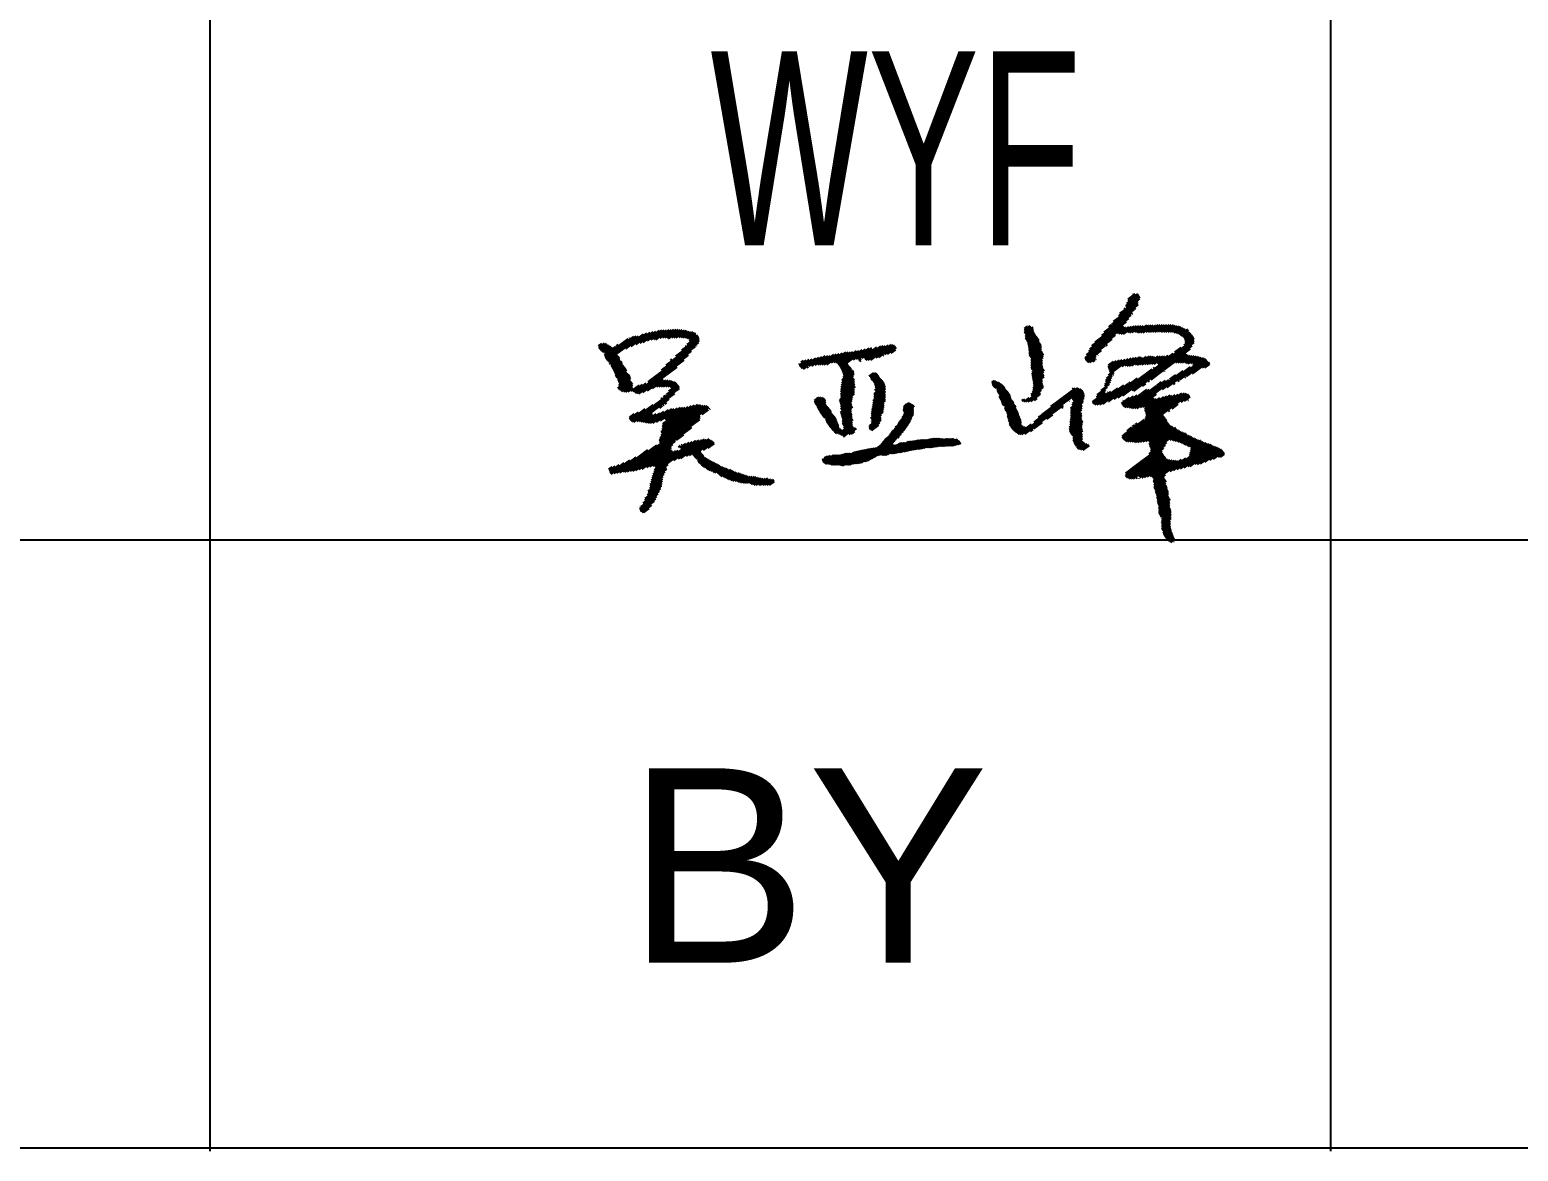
# Model space of a CAD drawing. Header units: millimetres. Extents: x -74 to 521, y -177 to 244.
# Drawn here: x 473.94 to 484.18, y -0.73 to 6.98 of the extents above; entities that cross this region are included whole.
import ezdxf

# ---------------------------------------------------------------- set-up
doc = ezdxf.new("R2010")
doc.units = ezdxf.units.MM
doc.styles.add('Arial', font='ARIAL.TTF', dxfattribs={"height": 0.2})
doc.styles.add('Arial Narrow', font='ARIALN.TTF', dxfattribs={"height": 0.2})

# ---------------------------------------------------------------- blocks, each defined once
blk = doc.blocks.new('Unknown-251777438-5458')
at = {"color": 7, "linetype": 'Continuous'}
for p, q in [((475.178, -0.729), (475.178, 28.708)), ((482.888, -0.729), (482.888, 28.708)), ((426.834, 3.477), (506.016, 3.476)), ((426.834, -0.705), (505.992, -0.705))]:
    blk.add_line(p, q, dxfattribs=at)
at = {"color": 7, "linetype": 'Continuous', "style": 'Arial'}
blk.add_text('BY', height=1.3371, dxfattribs=at).set_placement((478.043, 0.568))
blk = doc.blocks.new('Unknown-251777438-5460')
at = {"color": 3, "linetype": 'Continuous'}
for p, q in [((481.435, 5.032), (481.574, 5.135)), ((481.478, 5.086), (481.57, 5.155)), ((481.48, 5.076), (481.575, 5.147)), ((481.485, 5.103), (481.567, 5.164)), ((481.492, 5.131), (481.542, 5.169)), ((481.492, 5.12), (481.559, 5.169)), ((481.526, 5.168), (481.528, 5.169)), ((481.265, 4.837), (481.513, 5.022)), ((481.311, 4.882), (481.524, 5.041)), ((481.327, 4.905), (481.536, 5.061)), ((481.383, 4.959), (481.563, 5.093)), ((481.393, 4.978), (481.562, 5.103)), ((481.429, 5.016), (481.563, 5.116)), ((481.465, 5.066), (481.472, 5.07)), ((481.522, 5.029), (481.525, 5.03)), ((481.539, 5.064), (481.547, 5.07)), ((478.157, 4.833), (478.27, 4.917)), ((478.187, 4.844), (478.286, 4.918)), ((478.213, 4.852), (478.302, 4.918)), ((478.231, 4.854), (478.318, 4.919)), ((478.245, 4.853), (478.335, 4.92)), ((478.274, 4.863), (478.351, 4.921)), ((478.293, 4.866), (478.368, 4.922)), ((478.308, 4.866), (478.384, 4.923)), ((478.322, 4.865), (478.398, 4.922)), ((478.331, 4.86), (478.412, 4.92)), ((478.355, 4.866), (478.426, 4.92)), ((478.37, 4.866), (478.441, 4.919)), ((478.385, 4.866), (478.453, 4.917)), ((480.779, 4.919), (480.82, 4.949)), ((480.78, 4.908), (480.827, 4.943)), ((480.78, 4.897), (480.839, 4.94)), ((480.781, 4.931), (480.798, 4.944)), ((480.787, 4.891), (480.841, 4.931)), ((480.787, 4.879), (480.843, 4.921)), ((480.802, 4.947), (480.804, 4.949)), ((481.207, 4.748), (481.465, 4.94)), ((481.222, 4.771), (481.461, 4.949)), ((481.229, 4.787), (481.481, 4.975)), ((481.244, 4.81), (481.497, 4.998)), ((481.36, 4.941), (481.38, 4.957)), ((481.42, 4.895), (481.478, 4.939)), ((481.432, 4.893), (481.498, 4.942)), ((481.446, 4.892), (481.517, 4.944)), ((481.462, 4.892), (481.534, 4.946)), ((481.49, 4.902), (481.551, 4.948)), ((481.505, 4.901), (481.567, 4.948)), ((481.52, 4.902), (481.582, 4.948)), ((481.539, 4.904), (481.598, 4.948)), ((481.552, 4.903), (481.621, 4.954)), ((481.565, 4.901), (481.636, 4.954)), ((481.58, 4.9), (481.651, 4.953)), ((481.596, 4.901), (481.666, 4.953)), ((481.617, 4.905), (481.683, 4.954)), ((481.632, 4.905), (481.7, 4.956)), ((481.647, 4.905), (481.714, 4.955)), ((481.663, 4.905), (481.729, 4.955)), ((481.678, 4.905), (481.744, 4.955)), ((481.696, 4.907), (481.759, 4.955)), ((481.709, 4.906), (481.775, 4.955)), ((481.723, 4.905), (481.79, 4.955)), ((481.738, 4.904), (481.805, 4.955)), ((481.752, 4.904), (481.816, 4.951)), ((481.768, 4.904), (481.827, 4.948)), ((481.784, 4.905), (481.842, 4.947)), ((481.799, 4.904), (481.852, 4.944)), ((481.81, 4.901), (481.86, 4.938)), ((481.822, 4.898), (481.869, 4.934)), ((481.832, 4.895), (481.88, 4.931)), ((481.841, 4.89), (481.888, 4.925)), ((481.85, 4.885), (481.904, 4.926)), ((481.858, 4.88), (481.91, 4.918)), ((477.85, 4.81), (477.872, 4.826)), ((477.851, 4.798), (477.891, 4.829)), ((477.855, 4.79), (477.904, 4.827)), ((477.861, 4.783), (477.912, 4.821)), ((477.867, 4.776), (477.92, 4.816)), ((477.893, 4.739), (478.053, 4.858)), ((477.896, 4.73), (478.092, 4.876)), ((477.9, 4.721), (478.11, 4.878)), ((477.905, 4.714), (478.125, 4.877)), ((477.911, 4.707), (478.159, 4.891)), ((477.974, 4.81), (477.985, 4.819)), ((478.038, 4.79), (478.183, 4.898)), ((478.062, 4.864), (478.064, 4.866)), ((478.074, 4.805), (478.205, 4.903)), ((478.108, 4.82), (478.225, 4.906)), ((478.136, 4.829), (478.245, 4.91)), ((478.284, 4.643), (478.54, 4.834)), ((478.316, 4.678), (478.544, 4.848)), ((478.382, 4.739), (478.543, 4.859)), ((478.404, 4.869), (478.463, 4.913)), ((478.418, 4.868), (478.474, 4.91)), ((478.422, 4.78), (478.542, 4.869)), ((478.431, 4.866), (478.486, 4.907)), ((478.444, 4.865), (478.499, 4.906)), ((478.457, 4.862), (478.511, 4.903)), ((478.46, 4.819), (478.538, 4.878)), ((478.469, 4.86), (478.519, 4.898)), ((478.475, 4.854), (478.522, 4.888)), ((478.475, 4.842), (478.533, 4.885)), ((479.705, 4.711), (479.845, 4.815)), ((479.723, 4.713), (479.866, 4.819)), ((479.759, 4.729), (479.878, 4.817)), ((479.778, 4.731), (479.888, 4.813)), ((480.787, 4.868), (480.845, 4.911)), ((480.787, 4.857), (480.849, 4.902)), ((480.794, 4.85), (480.853, 4.895)), ((480.796, 4.84), (480.858, 4.887)), ((480.803, 4.834), (480.863, 4.879)), ((480.804, 4.824), (480.87, 4.872)), ((480.806, 4.813), (480.874, 4.864)), ((480.807, 4.803), (480.88, 4.857)), ((480.809, 4.793), (480.882, 4.848)), ((480.81, 4.783), (480.883, 4.837)), ((480.812, 4.772), (480.889, 4.83)), ((480.813, 4.762), (480.894, 4.822)), ((480.813, 4.751), (480.896, 4.812)), ((481.197, 4.729), (481.405, 4.884)), ((481.197, 4.718), (481.382, 4.856)), ((481.34, 4.813), (481.35, 4.82)), ((481.396, 4.444), (481.948, 4.856)), ((481.424, 4.454), (481.948, 4.845)), ((481.456, 4.467), (481.947, 4.833)), ((481.866, 4.875), (481.911, 4.908)), ((481.874, 4.869), (481.92, 4.903)), ((481.878, 4.815), (481.947, 4.866)), ((481.879, 4.862), (481.926, 4.896)), ((481.883, 4.853), (481.931, 4.889)), ((481.885, 4.843), (481.938, 4.882)), ((481.885, 4.832), (481.943, 4.875)), ((477.874, 4.77), (477.928, 4.81)), ((477.884, 4.766), (477.936, 4.805)), ((477.892, 4.749), (477.969, 4.807)), ((477.893, 4.762), (477.945, 4.8)), ((477.918, 4.7), (477.981, 4.747)), ((477.925, 4.695), (477.988, 4.741)), ((477.926, 4.684), (477.994, 4.734)), ((477.936, 4.679), (477.997, 4.725)), ((477.938, 4.669), (477.999, 4.715)), ((478.105, 4.486), (478.489, 4.773)), ((478.114, 4.482), (478.47, 4.747)), ((478.191, 4.562), (478.517, 4.805)), ((478.346, 4.712), (478.356, 4.719)), ((478.414, 4.694), (478.438, 4.712)), ((478.447, 4.81), (478.449, 4.811)), ((478.523, 4.809), (478.525, 4.811)), ((479.231, 4.677), (479.279, 4.712)), ((479.235, 4.668), (479.299, 4.716)), ((479.241, 4.661), (479.319, 4.719)), ((479.246, 4.654), (479.344, 4.727)), ((479.259, 4.651), (479.365, 4.731)), ((479.298, 4.67), (479.387, 4.736)), ((479.317, 4.672), (479.409, 4.741)), ((479.341, 4.678), (479.427, 4.743)), ((479.358, 4.68), (479.443, 4.743)), ((479.373, 4.68), (479.468, 4.751)), ((479.388, 4.68), (479.488, 4.754)), ((479.403, 4.68), (479.505, 4.755)), ((479.421, 4.681), (479.528, 4.761)), ((479.452, 4.693), (479.552, 4.768)), ((479.471, 4.696), (479.568, 4.768)), ((479.483, 4.694), (479.583, 4.768)), ((479.494, 4.69), (479.6, 4.769)), ((479.499, 4.683), (479.624, 4.776)), ((479.504, 4.675), (479.64, 4.777)), ((479.509, 4.667), (479.664, 4.783)), ((479.514, 4.659), (479.686, 4.788)), ((479.604, 4.715), (479.711, 4.795)), ((479.624, 4.718), (479.729, 4.797)), ((479.639, 4.718), (479.733, 4.789)), ((479.641, 4.709), (479.66, 4.723)), ((479.664, 4.726), (479.765, 4.801)), ((479.679, 4.726), (479.791, 4.809)), ((479.683, 4.717), (479.808, 4.81)), ((479.691, 4.712), (479.823, 4.81)), ((479.808, 4.742), (479.813, 4.746)), ((479.82, 4.751), (479.895, 4.807)), ((479.838, 4.753), (479.9, 4.799)), ((479.863, 4.76), (479.895, 4.784)), ((480.815, 4.74), (480.896, 4.801)), ((480.82, 4.733), (480.896, 4.79)), ((480.825, 4.725), (480.898, 4.779)), ((480.825, 4.714), (480.903, 4.772)), ((480.825, 4.703), (480.907, 4.764)), ((480.825, 4.691), (480.912, 4.756)), ((480.825, 4.68), (480.911, 4.744)), ((480.825, 4.668), (480.908, 4.73)), ((480.825, 4.657), (480.903, 4.715)), ((481.201, 4.71), (481.336, 4.81)), ((481.208, 4.703), (481.31, 4.779)), ((481.215, 4.697), (481.272, 4.739)), ((481.229, 4.696), (481.27, 4.726)), ((481.249, 4.7), (481.265, 4.711)), ((481.27, 4.715), (481.273, 4.718)), ((481.285, 4.749), (481.287, 4.751)), ((481.358, 4.61), (481.514, 4.726)), ((481.359, 4.656), (481.434, 4.712)), ((481.361, 4.647), (481.453, 4.714)), ((481.365, 4.638), (481.472, 4.717)), ((481.368, 4.628), (481.493, 4.722)), ((481.451, 4.668), (481.532, 4.728)), ((481.473, 4.673), (481.55, 4.73)), ((481.487, 4.672), (481.573, 4.736)), ((481.502, 4.671), (481.584, 4.733)), ((481.519, 4.673), (481.594, 4.729)), ((481.521, 4.503), (481.933, 4.811)), ((481.531, 4.499), (481.921, 4.79)), ((481.544, 4.68), (481.62, 4.737)), ((481.557, 4.678), (481.639, 4.739)), ((481.574, 4.679), (481.654, 4.739)), ((481.59, 4.681), (481.667, 4.738)), ((481.607, 4.682), (481.677, 4.734)), ((481.624, 4.683), (481.7, 4.74)), ((481.64, 4.684), (481.716, 4.74)), ((481.657, 4.685), (481.731, 4.74)), ((481.673, 4.685), (481.746, 4.74)), ((481.695, 4.69), (481.769, 4.745)), ((481.7, 4.682), (481.803, 4.759)), ((481.701, 4.615), (481.892, 4.758)), ((481.729, 4.51), (482.019, 4.726)), ((481.762, 4.524), (482.028, 4.722)), ((481.815, 4.768), (481.857, 4.8)), ((481.822, 4.694), (481.898, 4.75)), ((481.837, 4.694), (481.908, 4.746)), ((481.849, 4.577), (482.034, 4.715)), ((481.853, 4.694), (481.921, 4.745)), ((481.868, 4.694), (481.934, 4.743)), ((481.883, 4.694), (481.947, 4.741)), ((481.894, 4.69), (481.96, 4.74)), ((481.906, 4.688), (481.973, 4.738)), ((481.925, 4.69), (481.984, 4.734)), ((481.939, 4.69), (481.995, 4.731)), ((481.945, 4.683), (482.007, 4.729)), ((477.941, 4.661), (478.004, 4.707)), ((477.946, 4.653), (478.012, 4.702)), ((477.951, 4.645), (478.014, 4.692)), ((477.955, 4.637), (478.017, 4.683)), ((477.959, 4.628), (478.023, 4.676)), ((477.962, 4.62), (478.028, 4.669)), ((477.966, 4.611), (478.035, 4.662)), ((477.967, 4.601), (478.041, 4.655)), ((477.972, 4.593), (478.044, 4.646)), ((477.98, 4.587), (478.042, 4.634)), ((477.983, 4.578), (478.048, 4.626)), ((477.984, 4.568), (478.055, 4.62)), ((477.989, 4.559), (478.062, 4.614)), ((478.128, 4.481), (478.413, 4.694)), ((478.155, 4.49), (478.39, 4.665)), ((479.231, 4.688), (479.232, 4.689)), ((479.245, 4.698), (479.259, 4.709)), ((479.284, 4.659), (479.294, 4.666)), ((479.518, 4.651), (479.567, 4.688)), ((479.523, 4.643), (479.57, 4.679)), ((479.524, 4.553), (479.608, 4.615)), ((479.526, 4.566), (479.609, 4.628)), ((479.527, 4.635), (479.577, 4.672)), ((479.527, 4.578), (479.607, 4.638)), ((479.531, 4.626), (479.584, 4.666)), ((479.533, 4.617), (479.589, 4.658)), ((479.533, 4.594), (479.599, 4.643)), ((479.534, 4.606), (479.592, 4.649)), ((479.648, 4.702), (479.656, 4.709)), ((479.712, 4.602), (479.743, 4.625)), ((479.718, 4.595), (479.757, 4.624)), ((479.722, 4.587), (479.767, 4.62)), ((479.726, 4.578), (479.773, 4.613)), ((480.829, 4.649), (480.904, 4.704)), ((480.831, 4.616), (480.907, 4.672)), ((480.832, 4.628), (480.905, 4.683)), ((480.832, 4.605), (480.909, 4.662)), ((480.834, 4.641), (480.904, 4.693)), ((480.834, 4.595), (480.91, 4.652)), ((480.836, 4.586), (480.917, 4.646)), ((480.838, 4.576), (480.914, 4.632)), ((480.84, 4.566), (480.911, 4.618)), ((480.841, 4.555), (480.915, 4.61)), ((481.343, 4.587), (481.396, 4.627)), ((481.356, 4.666), (481.413, 4.708)), ((481.357, 4.677), (481.392, 4.703)), ((481.362, 4.431), (481.658, 4.651)), ((481.39, 4.611), (481.392, 4.612)), ((481.524, 4.38), (481.871, 4.639)), ((481.539, 4.38), (481.923, 4.666)), ((481.651, 4.577), (481.701, 4.615)), ((481.667, 4.658), (481.675, 4.664)), ((481.743, 4.635), (481.744, 4.636)), ((481.779, 4.582), (481.82, 4.612)), ((481.895, 4.6), (482.039, 4.707)), ((481.936, 4.619), (482.046, 4.701)), ((481.938, 4.678), (481.942, 4.681)), ((482.004, 4.659), (482.055, 4.697)), ((482.02, 4.659), (482.055, 4.685)), ((477.982, 4.52), (478.073, 4.588)), ((477.987, 4.513), (478.071, 4.575)), ((477.989, 4.537), (478.071, 4.598)), ((477.992, 4.551), (478.067, 4.606)), ((477.995, 4.507), (478.075, 4.567)), ((478.003, 4.502), (478.082, 4.56)), ((478.011, 4.497), (478.087, 4.553)), ((478.024, 4.494), (478.086, 4.541)), ((478.037, 4.493), (478.084, 4.528)), ((478.053, 4.494), (478.087, 4.518)), ((478.077, 4.5), (478.087, 4.508)), ((478.087, 4.508), (478.132, 4.541)), ((478.087, 4.518), (478.089, 4.52)), ((478.089, 4.497), (478.153, 4.545)), ((478.097, 4.492), (478.178, 4.553)), ((478.103, 4.303), (478.407, 4.53)), ((478.103, 4.292), (478.407, 4.518)), ((478.186, 4.501), (478.294, 4.582)), ((478.222, 4.517), (478.299, 4.574)), ((478.252, 4.528), (478.314, 4.574)), ((478.268, 4.528), (478.329, 4.574)), ((478.283, 4.528), (478.344, 4.573)), ((478.298, 4.528), (478.354, 4.569)), ((478.314, 4.528), (478.365, 4.566)), ((478.318, 4.475), (478.402, 4.537)), ((478.329, 4.528), (478.374, 4.562)), ((478.334, 4.498), (478.396, 4.544)), ((478.343, 4.527), (478.384, 4.558)), ((478.35, 4.521), (478.39, 4.551)), ((479.509, 4.44), (479.61, 4.515)), ((479.516, 4.468), (479.612, 4.539)), ((479.516, 4.456), (479.618, 4.532)), ((479.517, 4.503), (479.61, 4.572)), ((479.517, 4.491), (479.611, 4.561)), ((479.517, 4.479), (479.612, 4.55)), ((479.518, 4.514), (479.61, 4.583)), ((479.52, 4.527), (479.603, 4.589)), ((479.522, 4.54), (479.604, 4.601)), ((479.733, 4.572), (479.779, 4.607)), ((479.739, 4.565), (479.782, 4.597)), ((479.744, 4.557), (479.788, 4.591)), ((479.747, 4.48), (479.823, 4.536)), ((479.747, 4.469), (479.823, 4.525)), ((479.747, 4.457), (479.823, 4.514)), ((479.748, 4.549), (479.795, 4.584)), ((479.751, 4.54), (479.801, 4.577)), ((479.751, 4.506), (479.816, 4.554)), ((479.753, 4.53), (479.807, 4.57)), ((479.755, 4.52), (479.812, 4.563)), ((479.755, 4.497), (479.82, 4.546)), ((480.555, 4.559), (480.574, 4.573)), ((480.558, 4.549), (480.584, 4.569)), ((480.56, 4.539), (480.594, 4.564)), ((480.565, 4.531), (480.604, 4.56)), ((480.572, 4.525), (480.613, 4.556)), ((480.579, 4.519), (480.621, 4.55)), ((480.589, 4.515), (480.628, 4.544)), ((480.591, 4.505), (480.635, 4.538)), ((480.593, 4.496), (480.642, 4.532)), ((480.597, 4.487), (480.646, 4.523)), ((480.602, 4.48), (480.65, 4.515)), ((480.607, 4.472), (480.657, 4.509)), ((480.826, 4.476), (480.91, 4.538)), ((480.828, 4.465), (480.91, 4.527)), ((480.835, 4.494), (480.907, 4.548)), ((480.84, 4.52), (480.904, 4.568)), ((480.84, 4.508), (480.905, 4.557)), ((480.841, 4.532), (480.905, 4.58)), ((480.842, 4.544), (480.915, 4.598)), ((480.895, 4.322), (481.157, 4.517)), ((480.902, 4.338), (481.147, 4.521)), ((480.902, 4.316), (481.168, 4.514)), ((480.909, 4.31), (481.177, 4.509)), ((480.986, 4.412), (481.131, 4.52)), ((481.11, 4.516), (481.117, 4.522)), ((481.281, 4.473), (481.352, 4.526)), ((481.308, 4.504), (481.364, 4.546)), ((481.332, 4.545), (481.377, 4.578)), ((481.332, 4.534), (481.372, 4.563)), ((481.339, 4.573), (481.385, 4.607)), ((481.339, 4.562), (481.381, 4.593)), ((481.347, 4.465), (481.421, 4.52)), ((481.351, 4.456), (481.464, 4.541)), ((481.355, 4.448), (481.495, 4.552)), ((481.358, 4.439), (481.558, 4.588)), ((481.464, 4.392), (481.622, 4.51)), ((481.472, 4.387), (481.637, 4.511)), ((481.486, 4.387), (481.691, 4.539)), ((481.497, 4.554), (481.508, 4.562)), ((481.5, 4.385), (481.751, 4.572)), ((481.511, 4.382), (481.773, 4.577)), ((481.592, 4.534), (481.614, 4.55)), ((481.632, 4.563), (481.639, 4.569)), ((481.692, 4.54), (481.722, 4.562)), ((481.806, 4.545), (481.817, 4.553)), ((481.835, 4.567), (481.847, 4.575)), ((481.883, 4.591), (481.889, 4.595)), ((478.102, 4.313), (478.226, 4.406)), ((478.116, 4.29), (478.375, 4.483)), ((478.131, 4.29), (478.337, 4.443)), ((478.281, 4.447), (478.291, 4.454)), ((478.282, 4.22), (478.534, 4.408)), ((478.283, 4.209), (478.546, 4.405)), ((478.295, 4.4), (478.301, 4.405)), ((478.298, 4.46), (478.314, 4.471)), ((478.306, 4.409), (478.32, 4.419)), ((478.371, 4.468), (478.371, 4.468)), ((479.335, 4.435), (479.366, 4.458)), ((479.335, 4.424), (479.38, 4.457)), ((479.338, 4.415), (479.392, 4.455)), ((479.343, 4.407), (479.401, 4.45)), ((479.348, 4.4), (479.41, 4.446)), ((479.35, 4.457), (479.35, 4.458)), ((479.353, 4.391), (479.413, 4.436)), ((479.357, 4.383), (479.414, 4.426)), ((479.361, 4.375), (479.414, 4.414)), ((479.365, 4.367), (479.419, 4.406)), ((479.508, 4.427), (479.61, 4.503)), ((479.513, 4.419), (479.61, 4.492)), ((479.515, 4.41), (479.61, 4.48)), ((479.515, 4.353), (479.592, 4.41)), ((479.516, 4.376), (479.595, 4.435)), ((479.517, 4.4), (479.6, 4.462)), ((479.517, 4.388), (479.598, 4.449)), ((479.521, 4.369), (479.591, 4.421)), ((479.728, 4.352), (479.815, 4.417)), ((479.728, 4.341), (479.815, 4.406)), ((479.73, 4.365), (479.823, 4.434)), ((479.732, 4.378), (479.823, 4.445)), ((479.734, 4.391), (479.823, 4.457)), ((479.736, 4.404), (479.823, 4.468)), ((479.738, 4.416), (479.823, 4.479)), ((479.74, 4.429), (479.823, 4.491)), ((479.742, 4.442), (479.744, 4.443)), ((479.747, 4.446), (479.823, 4.502)), ((479.948, 4.369), (480.004, 4.41)), ((479.948, 4.364), (480.007, 4.408)), ((479.948, 4.359), (480.011, 4.406)), ((479.949, 4.378), (479.997, 4.414)), ((479.949, 4.373), (480, 4.412)), ((479.95, 4.383), (479.994, 4.416)), ((479.95, 4.356), (480.014, 4.404)), ((479.951, 4.388), (479.99, 4.418)), ((479.952, 4.394), (479.983, 4.417)), ((479.954, 4.399), (479.969, 4.411)), ((480.606, 4.459), (480.663, 4.502)), ((480.609, 4.45), (480.669, 4.495)), ((480.613, 4.442), (480.675, 4.488)), ((480.617, 4.434), (480.68, 4.481)), ((480.623, 4.426), (480.684, 4.472)), ((480.625, 4.417), (480.687, 4.463)), ((480.627, 4.407), (480.689, 4.453)), ((480.634, 4.401), (480.639, 4.404)), ((480.639, 4.404), (480.64, 4.405)), ((480.64, 4.405), (480.69, 4.443)), ((480.642, 4.395), (480.659, 4.408)), ((480.645, 4.375), (480.686, 4.405)), ((480.648, 4.366), (480.71, 4.412)), ((480.653, 4.358), (480.717, 4.406)), ((480.659, 4.408), (480.66, 4.409)), ((480.66, 4.409), (480.698, 4.437)), ((480.661, 4.398), (480.68, 4.412)), ((480.68, 4.412), (480.681, 4.413)), ((480.681, 4.413), (480.705, 4.431)), ((480.686, 4.405), (480.7, 4.416)), ((480.7, 4.416), (480.701, 4.416)), ((480.701, 4.416), (480.708, 4.421)), ((480.763, 4.44), (480.768, 4.444)), ((480.765, 4.43), (480.783, 4.444)), ((480.775, 4.426), (480.813, 4.454)), ((480.79, 4.426), (480.896, 4.505)), ((480.805, 4.426), (480.889, 4.488)), ((480.824, 4.428), (480.891, 4.478)), ((480.848, 4.435), (480.867, 4.449)), ((480.961, 4.394), (480.984, 4.411)), ((481.087, 4.431), (481.089, 4.432)), ((481.099, 4.383), (481.19, 4.451)), ((481.099, 4.372), (481.185, 4.435)), ((481.099, 4.36), (481.184, 4.424)), ((481.099, 4.349), (481.176, 4.406)), ((481.109, 4.447), (481.183, 4.502)), ((481.109, 4.402), (481.193, 4.464)), ((481.111, 4.415), (481.193, 4.476)), ((481.112, 4.438), (481.187, 4.494)), ((481.116, 4.43), (481.19, 4.485)), ((481.247, 4.425), (481.335, 4.49)), ((481.249, 4.415), (481.34, 4.482)), ((481.258, 4.41), (481.343, 4.474)), ((481.266, 4.405), (481.347, 4.465)), ((481.276, 4.458), (481.339, 4.505)), ((481.28, 4.404), (481.351, 4.456)), ((481.298, 4.406), (481.355, 4.448)), ((481.319, 4.41), (481.358, 4.439)), ((481.34, 4.482), (481.344, 4.486)), ((481.343, 4.474), (481.373, 4.496)), ((481.35, 4.49), (481.355, 4.493)), ((481.358, 4.428), (481.362, 4.431)), ((481.448, 4.415), (481.503, 4.456)), ((481.451, 4.406), (481.53, 4.465)), ((481.456, 4.398), (481.555, 4.472)), ((481.459, 4.434), (481.462, 4.437)), ((481.467, 4.19), (481.863, 4.485)), ((481.471, 4.181), (481.88, 4.486)), ((481.474, 4.173), (481.892, 4.484)), ((481.478, 4.164), (481.902, 4.48)), ((481.482, 4.156), (481.91, 4.475)), ((481.554, 4.38), (481.687, 4.479)), ((481.579, 4.387), (481.667, 4.453)), ((481.595, 4.388), (481.675, 4.448)), ((481.607, 4.386), (481.688, 4.446)), ((481.608, 4.363), (481.739, 4.461)), ((481.608, 4.375), (481.711, 4.452)), ((481.611, 4.309), (481.837, 4.477)), ((481.613, 4.355), (481.758, 4.464)), ((481.614, 4.345), (481.782, 4.471)), ((481.615, 4.323), (481.817, 4.474)), ((481.616, 4.335), (481.794, 4.468)), ((481.796, 4.378), (481.837, 4.409)), ((481.857, 4.424), (481.918, 4.469)), ((481.881, 4.43), (481.919, 4.459)), ((481.904, 4.436), (481.907, 4.438)), ((478.062, 4.318), (478.096, 4.343)), ((478.062, 4.307), (478.1, 4.335)), ((478.067, 4.299), (478.101, 4.324)), ((478.074, 4.293), (478.102, 4.313)), ((478.083, 4.288), (478.103, 4.303)), ((478.1, 4.335), (478.126, 4.355)), ((478.101, 4.324), (478.171, 4.377)), ((478.123, 4.022), (478.612, 4.386)), ((478.124, 4.011), (478.548, 4.327)), ((478.125, 4), (478.55, 4.317)), ((478.143, 4.287), (478.222, 4.346)), ((478.155, 4.285), (478.224, 4.336)), ((478.168, 4.283), (478.247, 4.342)), ((478.181, 4.281), (478.271, 4.348)), ((478.194, 4.279), (478.3, 4.358)), ((478.207, 4.278), (478.332, 4.371)), ((478.224, 4.279), (478.355, 4.377)), ((478.248, 4.285), (478.371, 4.377)), ((478.27, 4.165), (478.586, 4.401)), ((478.27, 4.154), (478.598, 4.398)), ((478.271, 4.382), (478.29, 4.397)), ((478.271, 4.143), (478.606, 4.393)), ((478.273, 4.179), (478.57, 4.4)), ((478.276, 4.295), (478.394, 4.383)), ((478.28, 4.195), (478.557, 4.402)), ((478.288, 4.236), (478.511, 4.402)), ((478.289, 4.248), (478.49, 4.397)), ((478.29, 4.26), (478.467, 4.392)), ((478.293, 4.274), (478.445, 4.387)), ((478.306, 4.306), (478.415, 4.387)), ((478.314, 4.301), (478.43, 4.387)), ((478.53, 4.291), (478.547, 4.304)), ((478.563, 4.338), (478.606, 4.37)), ((478.613, 4.375), (478.617, 4.378)), ((479.37, 4.359), (479.422, 4.397)), ((479.375, 4.351), (479.429, 4.391)), ((479.38, 4.343), (479.436, 4.385)), ((479.385, 4.335), (479.442, 4.378)), ((479.39, 4.328), (479.448, 4.371)), ((479.396, 4.321), (479.452, 4.362)), ((479.403, 4.315), (479.453, 4.352)), ((479.411, 4.31), (479.459, 4.345)), ((479.414, 4.3), (479.465, 4.338)), ((479.416, 4.291), (479.472, 4.332)), ((479.42, 4.282), (479.477, 4.324)), ((479.425, 4.275), (479.482, 4.317)), ((479.43, 4.267), (479.486, 4.308)), ((479.516, 4.342), (479.594, 4.4)), ((479.521, 4.334), (479.599, 4.392)), ((479.522, 4.324), (479.591, 4.375)), ((479.525, 4.314), (479.591, 4.364)), ((479.529, 4.306), (479.591, 4.352)), ((479.529, 4.295), (479.595, 4.344)), ((479.529, 4.284), (479.594, 4.332)), ((479.529, 4.272), (479.595, 4.321)), ((479.532, 4.263), (479.597, 4.311)), ((479.537, 4.255), (479.601, 4.303)), ((479.711, 4.248), (479.794, 4.31)), ((479.713, 4.261), (479.794, 4.321)), ((479.722, 4.313), (479.812, 4.38)), ((479.727, 4.305), (479.81, 4.367)), ((479.728, 4.329), (479.814, 4.393)), ((479.728, 4.283), (479.797, 4.335)), ((479.729, 4.296), (479.808, 4.354)), ((479.85, 4.192), (479.999, 4.303)), ((479.856, 4.201), (480.003, 4.311)), ((479.862, 4.21), (480.005, 4.317)), ((479.868, 4.219), (480.006, 4.322)), ((479.889, 4.239), (480.009, 4.329)), ((479.894, 4.252), (480.017, 4.343)), ((479.895, 4.248), (480.017, 4.339)), ((479.909, 4.268), (480.017, 4.348)), ((479.913, 4.275), (480.017, 4.352)), ((479.915, 4.281), (480.017, 4.357)), ((479.922, 4.291), (480.017, 4.361)), ((479.931, 4.302), (480.017, 4.365)), ((479.938, 4.311), (480.017, 4.37)), ((479.942, 4.319), (480.017, 4.374)), ((479.947, 4.327), (480.017, 4.379)), ((479.951, 4.334), (480.017, 4.383)), ((479.952, 4.353), (480.017, 4.402)), ((479.953, 4.341), (480.017, 4.388)), ((479.954, 4.35), (480.021, 4.4)), ((479.954, 4.346), (480.023, 4.397)), ((480.644, 4.385), (480.661, 4.398)), ((480.658, 4.35), (480.722, 4.398)), ((480.66, 4.34), (480.723, 4.387)), ((480.662, 4.33), (480.724, 4.377)), ((480.664, 4.321), (480.73, 4.37)), ((480.666, 4.311), (480.734, 4.361)), ((480.669, 4.301), (480.738, 4.353)), ((480.671, 4.291), (480.741, 4.344)), ((480.675, 4.283), (480.744, 4.334)), ((480.676, 4.273), (480.747, 4.326)), ((480.678, 4.263), (480.751, 4.317)), ((480.683, 4.255), (480.755, 4.309)), ((480.748, 4.201), (480.902, 4.316)), ((480.761, 4.2), (480.909, 4.31)), ((480.783, 4.204), (480.916, 4.304)), ((480.846, 4.285), (480.895, 4.322)), ((480.858, 4.306), (480.859, 4.306)), ((480.877, 4.32), (480.888, 4.328)), ((480.888, 4.328), (480.901, 4.337)), ((480.916, 4.304), (481.048, 4.401)), ((480.934, 4.306), (480.975, 4.336)), ((481.038, 4.383), (481.047, 4.39)), ((481.09, 4.251), (481.175, 4.314)), ((481.09, 4.239), (481.175, 4.303)), ((481.095, 4.288), (481.175, 4.348)), ((481.095, 4.277), (481.175, 4.337)), ((481.095, 4.266), (481.175, 4.326)), ((481.096, 4.301), (481.098, 4.303)), ((481.099, 4.338), (481.176, 4.395)), ((481.099, 4.326), (481.177, 4.384)), ((481.099, 4.315), (481.175, 4.371)), ((481.099, 4.303), (481.168, 4.354)), ((481.463, 4.199), (481.605, 4.304)), ((481.491, 4.151), (481.736, 4.334)), ((481.507, 4.151), (481.741, 4.325)), ((481.52, 4.15), (481.748, 4.32)), ((481.533, 4.148), (481.753, 4.312)), ((481.544, 4.145), (481.758, 4.304)), ((481.77, 4.359), (481.78, 4.367)), ((478.096, 4.286), (478.103, 4.292)), ((478.126, 3.99), (478.529, 4.29)), ((478.127, 3.979), (478.491, 4.25)), ((478.387, 4.162), (478.437, 4.199)), ((479.436, 4.26), (479.489, 4.299)), ((479.441, 4.252), (479.493, 4.291)), ((479.447, 4.245), (479.497, 4.282)), ((479.452, 4.237), (479.501, 4.274)), ((479.457, 4.23), (479.504, 4.264)), ((479.466, 4.225), (479.505, 4.254)), ((479.47, 4.217), (479.508, 4.245)), ((479.477, 4.211), (479.516, 4.24)), ((479.487, 4.207), (479.523, 4.233)), ((479.5, 4.205), (479.596, 4.277)), ((479.51, 4.201), (479.598, 4.266)), ((479.519, 4.196), (479.601, 4.258)), ((479.529, 4.193), (479.606, 4.25)), ((479.537, 4.244), (479.596, 4.288)), ((479.547, 4.194), (479.617, 4.247)), ((479.573, 4.202), (479.625, 4.241)), ((479.589, 4.203), (479.613, 4.221)), ((479.624, 4.001), (479.977, 4.264)), ((479.631, 4.002), (479.971, 4.255)), ((479.638, 4.003), (479.963, 4.245)), ((479.645, 4.004), (479.954, 4.233)), ((479.653, 4.005), (479.945, 4.222)), ((479.66, 4.006), (479.93, 4.207)), ((479.679, 4.015), (479.931, 4.203)), ((479.713, 4.238), (479.794, 4.299)), ((479.72, 4.233), (479.721, 4.233)), ((479.721, 4.233), (479.785, 4.281)), ((479.73, 4.228), (479.732, 4.23)), ((479.732, 4.23), (479.742, 4.237)), ((479.742, 4.237), (479.779, 4.265)), ((479.796, 4.134), (479.983, 4.273)), ((479.806, 4.146), (479.987, 4.281)), ((479.814, 4.156), (479.991, 4.288)), ((479.844, 4.183), (479.995, 4.296)), ((479.893, 4.256), (479.896, 4.258)), ((480.688, 4.247), (480.758, 4.299)), ((480.694, 4.24), (480.759, 4.289)), ((480.7, 4.234), (480.759, 4.277)), ((480.707, 4.227), (480.76, 4.267)), ((480.713, 4.221), (480.768, 4.261)), ((480.721, 4.215), (480.775, 4.255)), ((480.729, 4.21), (480.788, 4.253)), ((480.737, 4.204), (480.828, 4.272)), ((480.821, 4.221), (480.839, 4.235)), ((480.844, 4.239), (480.904, 4.283)), ((481.09, 4.228), (481.181, 4.296)), ((481.091, 4.217), (481.182, 4.285)), ((481.096, 4.21), (481.18, 4.272)), ((481.102, 4.202), (481.177, 4.259)), ((481.107, 4.195), (481.176, 4.246)), ((481.114, 4.189), (481.18, 4.238)), ((481.114, 4.177), (481.181, 4.227)), ((481.114, 4.166), (481.176, 4.212)), ((481.115, 4.156), (481.18, 4.204)), ((481.463, 4.198), (481.463, 4.199)), ((481.487, 4.227), (481.519, 4.252)), ((481.523, 4.255), (481.54, 4.267)), ((481.544, 4.27), (481.554, 4.278)), ((481.56, 4.145), (481.762, 4.296)), ((481.579, 4.148), (481.763, 4.285)), ((481.597, 4.15), (481.771, 4.28)), ((481.615, 4.152), (481.778, 4.273)), ((481.633, 4.154), (481.782, 4.265)), ((481.638, 4.135), (481.801, 4.257)), ((481.638, 4.067), (481.85, 4.225)), ((481.64, 4.125), (481.808, 4.25)), ((481.641, 4.148), (481.792, 4.261)), ((481.643, 4.116), (481.82, 4.248)), ((481.648, 4.108), (481.825, 4.24)), ((481.648, 4.097), (481.833, 4.235)), ((481.648, 4.086), (481.841, 4.23)), ((481.781, 4.162), (481.859, 4.22)), ((481.795, 4.161), (481.869, 4.216)), ((481.806, 4.158), (481.88, 4.213)), ((481.817, 4.155), (481.89, 4.209)), ((481.828, 4.152), (481.898, 4.204)), ((478.123, 4.033), (478.25, 4.128)), ((478.127, 3.968), (478.379, 4.156)), ((478.13, 3.959), (478.361, 4.131)), ((478.151, 3.963), (478.351, 4.112)), ((478.183, 3.975), (478.348, 4.098)), ((478.226, 3.928), (478.541, 4.162)), ((478.232, 3.944), (478.518, 4.157)), ((478.235, 3.957), (478.495, 4.151)), ((478.369, 4.023), (478.56, 4.165)), ((478.399, 4.034), (478.579, 4.168)), ((478.399, 4.114), (478.415, 4.125)), ((478.41, 4.11), (478.45, 4.14)), ((478.416, 4.035), (478.593, 4.167)), ((478.418, 4.105), (478.473, 4.146)), ((478.42, 4.129), (478.426, 4.134)), ((478.454, 4.052), (478.612, 4.17)), ((478.475, 4.056), (478.62, 4.164)), ((478.496, 4.061), (478.63, 4.16)), ((478.504, 4.055), (478.637, 4.154)), ((478.52, 4.158), (478.521, 4.159)), ((478.572, 4.094), (478.645, 4.148)), ((478.604, 4.106), (478.648, 4.14)), ((479.536, 4.186), (479.547, 4.194)), ((479.552, 3.993), (479.691, 4.096)), ((479.558, 3.993), (479.703, 4.1)), ((479.564, 3.993), (479.709, 4.101)), ((479.57, 3.993), (479.717, 4.102)), ((479.576, 3.993), (479.724, 4.103)), ((479.582, 3.993), (479.732, 4.104)), ((479.598, 4), (479.739, 4.105)), ((479.604, 4), (479.747, 4.106)), ((479.611, 4.001), (479.755, 4.107)), ((479.618, 4.001), (479.762, 4.109)), ((479.686, 4.016), (479.918, 4.189)), ((479.693, 4.017), (479.897, 4.169)), ((479.696, 4.1), (479.696, 4.1)), ((479.703, 4.02), (479.888, 4.158)), ((479.728, 4.034), (479.88, 4.147)), ((479.748, 4.045), (479.874, 4.139)), ((479.771, 4.057), (479.875, 4.134)), ((479.779, 4.058), (479.877, 4.131)), ((479.787, 4.06), (479.88, 4.13)), ((479.793, 4.06), (479.885, 4.128)), ((479.799, 4.06), (479.89, 4.128)), ((479.804, 4.059), (479.896, 4.128)), ((479.809, 4.059), (479.905, 4.13)), ((479.815, 4.058), (479.925, 4.141)), ((479.82, 4.165), (479.843, 4.183)), ((479.821, 4.058), (479.934, 4.143)), ((479.829, 4.059), (479.942, 4.144)), ((479.851, 4.072), (479.949, 4.144)), ((479.856, 4.071), (479.954, 4.144)), ((479.862, 4.071), (479.96, 4.144)), ((479.867, 4.07), (479.966, 4.144)), ((479.873, 4.07), (479.983, 4.152)), ((479.879, 4.07), (479.99, 4.153)), ((479.887, 4.071), (479.996, 4.153)), ((479.895, 4.073), (480.003, 4.154)), ((479.903, 4.074), (480.011, 4.155)), ((479.91, 4.076), (480.018, 4.156)), ((479.911, 4.179), (479.917, 4.184)), ((479.918, 4.077), (480.025, 4.157)), ((479.926, 4.078), (480.033, 4.158)), ((479.934, 4.08), (480.041, 4.159)), ((479.942, 4.081), (480.049, 4.161)), ((479.949, 4.082), (480.056, 4.162)), ((479.956, 4.083), (480.063, 4.163)), ((479.962, 4.083), (480.071, 4.164)), ((479.972, 4.149), (479.976, 4.151)), ((479.974, 4.087), (480.078, 4.165)), ((479.982, 4.089), (480.085, 4.165)), ((479.994, 4.093), (480.091, 4.165)), ((480.001, 4.094), (480.097, 4.165)), ((480.009, 4.095), (480.103, 4.165)), ((480.016, 4.096), (480.109, 4.165)), ((480.023, 4.097), (480.115, 4.165)), ((480.031, 4.098), (480.123, 4.167)), ((480.038, 4.099), (480.131, 4.168)), ((480.046, 4.1), (480.14, 4.17)), ((480.053, 4.101), (480.148, 4.172)), ((480.061, 4.102), (480.155, 4.173)), ((480.068, 4.103), (480.161, 4.173)), ((480.076, 4.105), (480.168, 4.173)), ((480.083, 4.106), (480.174, 4.174)), ((480.091, 4.107), (480.18, 4.174)), ((480.104, 4.112), (480.186, 4.174)), ((480.11, 4.112), (480.192, 4.173)), ((480.116, 4.112), (480.197, 4.173)), ((480.121, 4.112), (480.203, 4.172)), ((480.127, 4.112), (480.208, 4.172)), ((480.133, 4.112), (480.213, 4.171)), ((480.14, 4.112), (480.218, 4.171)), ((480.147, 4.113), (480.222, 4.169)), ((480.155, 4.114), (480.227, 4.168)), ((480.163, 4.116), (480.239, 4.172)), ((480.171, 4.117), (480.245, 4.172)), ((480.178, 4.118), (480.251, 4.172)), ((480.185, 4.119), (480.257, 4.172)), ((480.193, 4.12), (480.263, 4.172)), ((480.199, 4.121), (480.269, 4.172)), ((480.206, 4.121), (480.275, 4.172)), ((480.212, 4.121), (480.281, 4.172)), ((480.217, 4.12), (480.287, 4.172)), ((480.223, 4.12), (480.292, 4.172)), ((480.228, 4.12), (480.295, 4.17)), ((480.234, 4.119), (480.234, 4.12)), ((480.239, 4.123), (480.299, 4.168)), ((480.245, 4.123), (480.304, 4.167)), ((480.251, 4.123), (480.309, 4.166)), ((480.257, 4.123), (480.318, 4.168)), ((480.263, 4.123), (480.322, 4.167)), ((480.269, 4.123), (480.324, 4.164)), ((480.275, 4.123), (480.324, 4.16)), ((480.281, 4.123), (480.328, 4.158)), ((480.287, 4.123), (480.334, 4.158)), ((480.295, 4.125), (480.335, 4.155)), ((480.304, 4.127), (480.337, 4.152)), ((480.313, 4.129), (480.34, 4.149)), ((480.323, 4.132), (480.341, 4.146)), ((480.333, 4.135), (480.343, 4.142)), ((481.119, 4.147), (481.18, 4.192)), ((481.122, 4.138), (481.18, 4.181)), ((481.127, 4.13), (481.18, 4.17)), ((481.132, 4.123), (481.18, 4.158)), ((481.132, 4.122), (481.132, 4.123)), ((481.138, 4.115), (481.139, 4.117)), ((481.139, 4.117), (481.185, 4.151)), ((481.143, 4.108), (481.146, 4.11)), ((481.146, 4.11), (481.192, 4.145)), ((481.15, 4.102), (481.154, 4.104)), ((481.154, 4.104), (481.199, 4.138)), ((481.161, 4.098), (481.211, 4.136)), ((481.161, 4.098), (481.161, 4.098)), ((481.171, 4.095), (481.222, 4.132)), ((481.184, 4.093), (481.227, 4.125)), ((481.452, 4.179), (481.467, 4.19)), ((481.453, 4.191), (481.461, 4.197)), ((481.457, 4.171), (481.471, 4.181)), ((481.463, 4.164), (481.474, 4.173)), ((481.471, 4.159), (481.478, 4.164)), ((481.479, 4.153), (481.482, 4.156)), ((481.553, 3.992), (481.759, 4.146)), ((481.557, 3.984), (481.749, 4.127)), ((481.561, 3.975), (481.738, 4.107)), ((481.781, 3.946), (482.039, 4.138)), ((481.806, 3.953), (482.052, 4.136)), ((481.831, 3.96), (482.063, 4.133)), ((481.84, 4.149), (481.903, 4.196)), ((481.85, 4.145), (481.914, 4.193)), ((481.853, 3.965), (482.071, 4.127)), ((481.86, 4.141), (481.924, 4.189)), ((481.869, 4.137), (481.933, 4.184)), ((481.878, 3.972), (482.08, 4.123)), ((481.879, 4.132), (481.942, 4.179)), ((481.888, 4.128), (481.951, 4.175)), ((481.898, 4.124), (481.961, 4.171)), ((481.905, 3.981), (482.09, 4.119)), ((481.907, 4.119), (481.97, 4.166)), ((481.914, 4.056), (482.03, 4.143)), ((481.917, 4.115), (481.979, 4.162)), ((481.918, 4.07), (482.019, 4.146)), ((481.919, 3.98), (482.101, 4.116)), ((481.921, 4.084), (482.01, 4.151)), ((481.925, 4.098), (482, 4.155)), ((481.926, 4.111), (481.994, 4.161)), ((481.955, 3.996), (482.11, 4.111)), ((481.97, 3.995), (482.119, 4.106)), ((481.99, 3.999), (482.129, 4.103)), ((482.02, 4.01), (482.138, 4.098)), ((477.931, 3.936), (478.027, 4.007)), ((477.938, 3.929), (478.066, 4.025)), ((477.957, 3.932), (478.11, 4.046)), ((477.976, 3.935), (478.122, 4.044)), ((477.996, 3.938), (478.123, 4.033)), ((478.017, 3.943), (478.123, 4.022)), ((478.031, 3.942), (478.124, 4.011)), ((478.049, 3.943), (478.125, 4)), ((478.122, 4.044), (478.19, 4.095)), ((478.202, 3.978), (478.354, 4.092)), ((478.221, 3.913), (478.33, 3.994)), ((478.223, 3.982), (478.362, 4.086)), ((478.237, 3.981), (478.382, 4.089)), ((478.241, 3.973), (478.398, 4.09)), ((478.508, 4.047), (478.555, 4.082)), ((478.514, 4.04), (478.558, 4.072)), ((478.522, 4.034), (478.566, 4.067)), ((478.53, 4.029), (478.572, 4.06)), ((478.532, 4.019), (478.577, 4.052)), ((478.535, 4.01), (478.582, 4.045)), ((478.541, 4.003), (478.591, 4.04)), ((478.55, 3.998), (478.599, 4.035)), ((478.556, 3.991), (478.608, 4.03)), ((478.562, 3.984), (478.616, 4.025)), ((478.57, 3.979), (478.625, 4.02)), ((478.579, 3.975), (478.634, 4.015)), ((478.587, 3.969), (478.643, 4.01)), ((478.595, 3.963), (478.652, 4.006)), ((478.603, 3.958), (478.661, 4.001)), ((478.612, 3.953), (478.671, 3.997)), ((479.391, 4.021), (479.434, 4.052)), ((479.392, 4.017), (479.44, 4.053)), ((479.392, 4.025), (479.426, 4.051)), ((479.392, 4.03), (479.396, 4.033)), ((479.394, 4.014), (479.446, 4.053)), ((479.396, 4.011), (479.452, 4.052)), ((479.398, 4.008), (479.467, 4.059)), ((479.401, 4.005), (479.473, 4.059)), ((479.404, 4.003), (479.479, 4.059)), ((479.405, 4.04), (479.415, 4.048)), ((479.407, 4.001), (479.485, 4.059)), ((479.411, 3.999), (479.492, 4.059)), ((479.417, 3.999), (479.498, 4.059)), ((479.423, 3.999), (479.504, 4.059)), ((479.428, 3.999), (479.51, 4.059)), ((479.433, 3.998), (479.516, 4.059)), ((479.438, 3.997), (479.528, 4.064)), ((479.442, 3.996), (479.537, 4.066)), ((479.447, 3.995), (479.546, 4.068)), ((479.451, 3.993), (479.553, 4.07)), ((479.456, 3.993), (479.56, 4.07)), ((479.462, 3.993), (479.567, 4.071)), ((479.468, 3.993), (479.572, 4.07)), ((479.474, 3.993), (479.578, 4.07)), ((479.48, 3.993), (479.584, 4.07)), ((479.486, 3.993), (479.59, 4.07)), ((479.492, 3.993), (479.605, 4.077)), ((479.498, 3.993), (479.617, 4.081)), ((479.504, 3.993), (479.626, 4.083)), ((479.509, 3.992), (479.633, 4.084)), ((479.513, 3.99), (479.641, 4.086)), ((479.517, 3.989), (479.65, 4.088)), ((479.521, 3.988), (479.66, 4.091)), ((479.526, 3.987), (479.668, 4.093)), ((479.531, 3.986), (479.676, 4.094)), ((479.546, 3.993), (479.684, 4.095)), ((479.839, 4.063), (479.85, 4.071)), ((479.989, 4.089), (479.99, 4.09)), ((481.564, 3.966), (481.728, 4.088)), ((481.568, 3.958), (481.728, 4.077)), ((481.572, 3.949), (481.734, 4.07)), ((481.576, 3.941), (481.739, 4.062)), ((481.579, 3.932), (481.744, 4.055)), ((481.583, 3.923), (481.75, 4.047)), ((481.587, 3.915), (481.755, 4.04)), ((481.591, 3.906), (481.76, 4.033)), ((481.606, 3.906), (481.77, 4.028)), ((481.625, 3.909), (481.783, 4.027)), ((481.646, 3.913), (481.796, 4.025)), ((481.656, 3.909), (481.809, 4.023)), ((481.662, 3.903), (481.822, 4.021)), ((481.667, 3.883), (481.861, 4.028)), ((481.667, 3.895), (481.835, 4.02)), ((481.762, 3.943), (481.89, 4.038)), ((482.055, 4.024), (482.145, 4.091)), ((482.079, 4.031), (482.15, 4.084)), ((482.114, 4.046), (482.155, 4.076)), ((482.129, 4.045), (482.156, 4.066)), ((477.921, 3.963), (477.943, 3.978)), ((477.924, 3.953), (477.964, 3.983)), ((477.927, 3.944), (477.992, 3.992)), ((478.07, 3.948), (478.126, 3.99)), ((478.087, 3.949), (478.127, 3.979)), ((478.107, 3.953), (478.127, 3.968)), ((478.202, 3.83), (478.292, 3.897)), ((478.206, 3.856), (478.302, 3.927)), ((478.206, 3.844), (478.295, 3.911)), ((478.212, 3.872), (478.309, 3.944)), ((478.215, 3.886), (478.319, 3.962)), ((478.219, 3.9), (478.318, 3.973)), ((478.622, 3.949), (478.68, 3.992)), ((478.633, 3.946), (478.687, 3.987)), ((478.641, 3.94), (478.695, 3.981)), ((478.651, 3.937), (478.706, 3.978)), ((478.665, 3.936), (478.716, 3.974)), ((478.674, 3.931), (478.725, 3.969)), ((478.679, 3.924), (478.736, 3.966)), ((478.686, 3.917), (478.745, 3.962)), ((478.694, 3.912), (478.759, 3.96)), ((478.707, 3.91), (478.768, 3.956)), ((478.716, 3.906), (478.776, 3.95)), ((478.725, 3.901), (478.786, 3.946)), ((478.734, 3.896), (478.796, 3.942)), ((478.743, 3.892), (478.805, 3.938)), ((478.753, 3.888), (478.82, 3.938)), ((478.763, 3.884), (478.83, 3.933)), ((478.773, 3.88), (478.84, 3.929)), ((478.79, 3.881), (478.85, 3.925)), ((478.801, 3.878), (478.86, 3.922)), ((478.812, 3.874), (478.871, 3.918)), ((478.823, 3.871), (478.882, 3.915)), ((478.834, 3.868), (478.894, 3.913)), ((478.857, 3.874), (478.907, 3.911)), ((478.882, 3.881), (478.923, 3.911)), ((478.89, 3.864), (478.932, 3.896)), ((478.9, 3.86), (478.957, 3.903)), ((478.907, 3.888), (478.935, 3.909)), ((478.909, 3.856), (478.97, 3.901)), ((478.921, 3.853), (478.983, 3.899)), ((478.932, 3.896), (478.946, 3.906)), ((478.935, 3.852), (478.998, 3.899)), ((478.952, 3.853), (479.014, 3.9)), ((478.957, 3.903), (478.958, 3.903)), ((478.965, 3.852), (479.021, 3.894)), ((478.98, 3.852), (479.036, 3.894)), ((478.995, 3.852), (479.049, 3.891)), ((481.475, 3.911), (481.561, 3.975)), ((481.476, 3.935), (481.553, 3.992)), ((481.476, 3.923), (481.557, 3.984)), ((481.481, 3.904), (481.564, 3.966)), ((481.491, 3.9), (481.568, 3.958)), ((481.502, 3.897), (481.572, 3.949)), ((481.515, 3.895), (481.576, 3.941)), ((481.53, 3.895), (481.579, 3.932)), ((481.549, 3.898), (481.558, 3.905)), ((481.566, 3.899), (481.567, 3.9)), ((481.567, 3.911), (481.583, 3.923)), ((481.574, 3.905), (481.575, 3.906)), ((481.576, 3.907), (481.587, 3.915)), ((481.589, 3.905), (481.591, 3.906)), ((481.668, 3.873), (481.762, 3.943)), ((481.672, 3.864), (481.751, 3.923)), ((481.672, 3.853), (481.743, 3.906)), ((481.672, 3.841), (481.746, 3.896)), ((478.147, 3.709), (478.26, 3.793)), ((478.157, 3.728), (478.269, 3.812)), ((478.168, 3.748), (478.278, 3.83)), ((478.171, 3.761), (478.286, 3.847)), ((478.187, 3.785), (478.286, 3.859)), ((478.192, 3.811), (478.289, 3.883)), ((478.193, 3.8), (478.287, 3.871)), ((478.847, 3.866), (478.857, 3.874)), ((478.86, 3.865), (478.882, 3.881)), ((478.875, 3.865), (478.907, 3.888)), ((479.011, 3.852), (479.059, 3.888)), ((479.026, 3.852), (479.061, 3.878)), ((481.672, 3.83), (481.752, 3.89)), ((481.677, 3.822), (481.757, 3.882)), ((481.681, 3.814), (481.753, 3.868)), ((481.681, 3.802), (481.753, 3.857)), ((481.684, 3.794), (481.76, 3.85)), ((481.689, 3.786), (481.762, 3.841)), ((481.69, 3.775), (481.764, 3.83)), ((481.691, 3.764), (481.767, 3.821)), ((481.692, 3.754), (481.77, 3.812)), ((481.694, 3.744), (481.771, 3.801)), ((481.696, 3.734), (481.771, 3.79)), ((478.133, 3.688), (478.147, 3.698)), ((478.134, 3.7), (478.136, 3.701)), ((478.137, 3.679), (478.148, 3.687)), ((478.141, 3.705), (478.147, 3.709)), ((478.147, 3.698), (478.251, 3.775)), ((478.148, 3.687), (478.244, 3.759)), ((478.149, 3.677), (478.236, 3.742)), ((478.156, 3.67), (478.216, 3.715)), ((478.181, 3.677), (478.199, 3.691)), ((481.698, 3.724), (481.771, 3.779)), ((481.701, 3.715), (481.775, 3.771)), ((481.703, 3.705), (481.778, 3.761)), ((481.705, 3.695), (481.785, 3.755)), ((481.705, 3.684), (481.78, 3.74)), ((481.705, 3.672), (481.78, 3.729)), ((481.705, 3.661), (481.78, 3.717)), ((481.707, 3.651), (481.78, 3.706)), ((481.713, 3.644), (481.783, 3.696)), ((481.716, 3.635), (481.786, 3.687)), ((478.142, 3.672), (478.149, 3.677)), ((478.151, 3.667), (478.156, 3.67)), ((478.162, 3.664), (478.181, 3.677)), ((481.724, 3.629), (481.789, 3.678)), ((481.724, 3.618), (481.79, 3.667)), ((481.724, 3.607), (481.79, 3.656)), ((481.724, 3.595), (481.725, 3.597)), ((481.724, 3.584), (481.729, 3.588)), ((481.725, 3.597), (481.79, 3.645)), ((481.729, 3.588), (481.79, 3.633)), ((481.733, 3.579), (481.79, 3.622)), ((481.737, 3.571), (481.785, 3.607)), ((481.74, 3.562), (481.785, 3.596)), ((481.744, 3.554), (481.785, 3.584)), ((481.724, 3.573), (481.733, 3.579)), ((481.724, 3.561), (481.737, 3.571)), ((481.724, 3.55), (481.74, 3.562)), ((481.728, 3.542), (481.744, 3.554)), ((481.734, 3.534), (481.748, 3.545)), ((481.735, 3.524), (481.752, 3.536)), ((481.736, 3.514), (481.755, 3.528)), ((481.74, 3.505), (481.759, 3.519)), ((481.745, 3.498), (481.763, 3.511)), ((481.748, 3.545), (481.785, 3.573)), ((481.751, 3.49), (481.767, 3.502)), ((481.752, 3.536), (481.786, 3.562)), ((481.755, 3.528), (481.788, 3.552)), ((481.757, 3.483), (481.77, 3.493)), ((481.759, 3.519), (481.791, 3.543)), ((481.763, 3.511), (481.794, 3.534)), ((481.764, 3.478), (481.774, 3.485)), ((481.767, 3.502), (481.797, 3.525)), ((481.77, 3.493), (481.801, 3.516)), ((481.774, 3.485), (481.804, 3.507)), ((481.778, 3.476), (481.807, 3.498)), ((481.782, 3.468), (481.811, 3.489)), ((481.769, 3.47), (481.778, 3.476)), ((481.777, 3.464), (481.782, 3.468)), ((481.786, 3.459), (481.814, 3.48)), ((481.807, 3.464), (481.81, 3.466))]:
    blk.add_line(p, q, dxfattribs=at)
at = {"color": 6, "linetype": 'Continuous', "style": 'Arial Narrow', "width": 0.75}
blk.add_text('WYF', height=1.3362, dxfattribs=at).set_placement((478.62, 5.501))

msp = doc.modelspace()

# ---------------------------------------------------------------- block references
for name in ['Unknown-251777438-5458', 'Unknown-251777438-5460']:
    msp.add_blockref(name, (0, 0))

doc.saveas('drawing.dxf')
